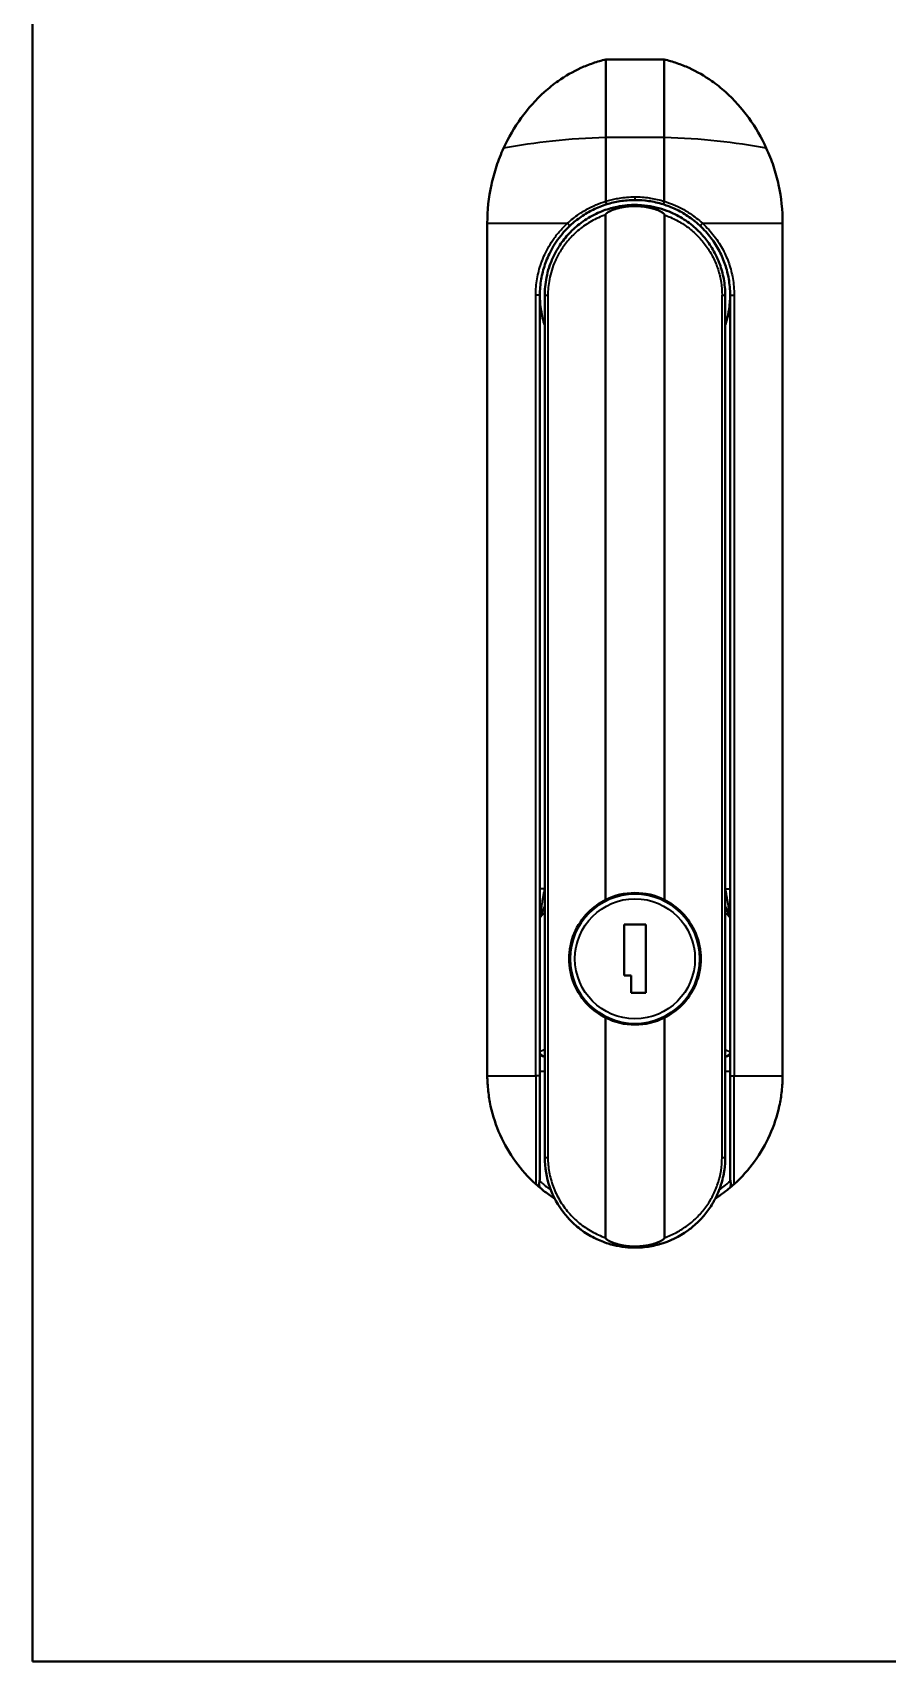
# Model space of a CAD drawing. Header units: millimetres. Extents: x 0 to 4205, y 0 to 2970.
# Drawn here: x 1697.2 to 1784.8, y 1009.8 to 1176.7 of the extents above; entities that cross this region are included whole.
import ezdxf

# ---------------------------------------------------------------- set-up
doc = ezdxf.new("R2010")
doc.units = ezdxf.units.MM
doc.header["$LTSCALE"] = 5
doc.layers.add('가시적인 것(ISO)', color=3, linetype='Continuous', lineweight=40)
doc.layers.add('가시적인 좁은 것(ISO)', color=3, linetype='Continuous', lineweight=35)

msp = doc.modelspace()

# ---------------------------------------------------------------- linework, layer by layer
at = {"layer": '가시적인 것(ISO)'}
for p, q in [((1697.2036, 1218.8175), (1697.2036, 1009.8175)), ((1761.9536, 1173.9685), (1755.9536, 1173.9685)), ((1755.9536, 1165.9861), (1755.9536, 1173.9685)), ((1761.9536, 1165.9861), (1761.9536, 1173.9685)), ((1755.9536, 1159.4374), (1755.9536, 1165.9861)), ((1761.9536, 1159.4374), (1761.9536, 1165.9861)), ((1743.8161, 1157.1822), (1743.8161, 1069.8283)), ((1755.9306, 1158.0504), (1755.9306, 1087.8527)), ((1761.9766, 1158.0503), (1761.9766, 1087.8527)), ((1774.0911, 1157.1822), (1774.0911, 1069.8283)), ((1749.2036, 1069.8206), (1749.2036, 1149.8175)), ((1749.7036, 1149.8175), (1749.7036, 1061.4675)), ((1768.2036, 1061.4672), (1768.2036, 1149.8176)), ((1768.7036, 1149.8175), (1768.7036, 1069.8219)), ((1757.8536, 1085.3175), (1757.8536, 1080.1175)), ((1760.0536, 1085.3175), (1757.8536, 1085.3175)), ((1760.0536, 1078.3175), (1760.0536, 1085.3175)), ((1757.8536, 1080.1175), (1758.5536, 1080.1175)), ((1758.5536, 1080.1175), (1758.5536, 1078.3175)), ((1758.5536, 1078.3175), (1760.0536, 1078.3175)), ((1755.9306, 1075.7822), (1755.9305, 1053.2346)), ((1761.9766, 1075.7822), (1761.9765, 1053.2347)), ((1749.2036, 1069.8206), (1749.2036, 1059.3096)), ((1768.7036, 1059.3096), (1768.7036, 1069.8219)), ((1697.2036, 1009.8175), (2007.2036, 1009.8175))]:
    msp.add_line(p, q, dxfattribs=at)
msp.add_circle((1758.9536, 1081.8175), 6.65, dxfattribs=at)
for centre, radius, start, end in [((1758.9536, 1081.8175), 6.75, 63.394167, 116.605833), ((1758.9536, 1082.0389), 10.5733, 151.026608, 156.674273), ((1758.9536, 1082.0389), 10.5733, 23.325727, 28.973392), ((1749.7036, 1086.0275), 0.5, 158.65078, 180), ((1768.2036, 1086.0275), 0.5, 0, 23.325727), ((1758.9536, 1081.8175), 6.75, 243.394167, 296.605833), ((1749.7036, 1072.2831), 0.5, 180, 270), ((1768.2036, 1072.2831), 0.5, 270, 0)]:
    msp.add_arc(centre, radius, start, end, dxfattribs=at)
for centre, major_axis, ratio, start_param, end_param in [((1748.8872, 1059.3437), (-0.0213, 0.6567), 0.48079044, 4.24002372, 4.64485713), ((1769.0194, 1059.3433), (0.0211, 0.656), 0.48032831, 1.63765053, 2.04293207)]:
    msp.add_ellipse(centre, major_axis=major_axis, ratio=ratio, start_param=start_param, end_param=end_param, dxfattribs=at)
for points, knots in [([(1745.4901, 1164.8824), (1745.9935, 1165.9668), (1746.5939, 1167.0064), (1747.9929, 1168.9473), (1748.7894, 1169.8453), (1750.1249, 1171.0433), (1750.5926, 1171.4171), (1751.815, 1172.2787), (1752.5937, 1172.7284), (1753.8195, 1173.2863), (1754.2362, 1173.4522), (1755.0853, 1173.7423), (1755.517, 1173.8665), (1755.9536, 1173.9685)], [-1.4373876, -1.4373876, -1.4373876, -1.4373876, -1.07799796, -1.07799796, -0.71829101, -0.71829101, -0.53864198, -0.53864198, -0.26919777, -0.26919777, -0.13451784, -0.13451784, -0.000001, -0.000001, -0.000001, -0.000001]), ([(1761.9536, 1173.9685), (1762.3903, 1173.8665), (1762.8219, 1173.7423), (1763.671, 1173.4522), (1764.0877, 1173.2863), (1765.3135, 1172.7285), (1766.0923, 1172.2787), (1767.3146, 1171.4171), (1767.7823, 1171.0433), (1769.1178, 1169.8453), (1769.9143, 1168.9473), (1771.3134, 1167.0064), (1771.9137, 1165.9668), (1772.4171, 1164.8824)], [-1.43451955, -1.43451955, -1.43451955, -1.43451955, -1.30026929, -1.30026929, -1.16585639, -1.16585639, -0.89694514, -0.89694514, -0.71765182, -0.71765182, -0.35866508, -0.35866508, -0.000001, -0.000001, -0.000001, -0.000001]), ([(1743.8161, 1157.1822), (1743.8161, 1158.505), (1743.9555, 1159.8295), (1744.3741, 1161.7706), (1744.5485, 1162.41), (1744.9672, 1163.6657), (1745.2114, 1164.2822), (1745.4901, 1164.8824)], [-0.794182825, -0.794182825, -0.794182825, -0.794182825, -0.397060479, -0.397060479, -0.1985164, -0.1985164, -0.000001, -0.000001, -0.000001, -0.000001]), ([(1772.4171, 1164.8824), (1772.6958, 1164.2822), (1772.9401, 1163.6657), (1773.3587, 1162.41), (1773.5331, 1161.7706), (1773.9517, 1159.8295), (1774.0911, 1158.505), (1774.0911, 1157.1822)], [-0.79365146, -0.79365146, -0.79365146, -0.79365146, -0.595268882, -0.595268882, -0.396857642, -0.396857642, -0.000001, -0.000001, -0.000001, -0.000001]), ([(1752.3194, 1156.9623), (1752.6733, 1157.291), (1753.0519, 1157.5929), (1753.4434, 1157.8611), (1753.8349, 1158.1293), (1754.2384, 1158.3651), (1754.6729, 1158.5775), (1755.1073, 1158.7898), (1755.5735, 1158.977), (1756.0607, 1159.1284)], [0.000000002, 0.000000002, 0.000000002, 0.000000002, 0.333333333, 0.333333333, 0.333333333, 0.666666667, 0.666666667, 0.666666667, 1, 1, 1, 1]), ([(1755.9537, 1159.4374), (1755.9702, 1159.3868), (1755.9875, 1159.3303), (1756.0027, 1159.2831), (1756.018, 1159.2359), (1756.0314, 1159.197), (1756.0415, 1159.1697), (1756.0516, 1159.1425), (1756.0582, 1159.1276), (1756.0607, 1159.1284)], [0, 0, 0, 0, 0.333333333, 0.333333333, 0.333333333, 0.666666667, 0.666666667, 0.666666667, 0.999999999, 0.999999999, 0.999999999, 0.999999999]), ([(1759.9231, 1159.0165), (1759.8974, 1159.0192), (1759.8717, 1159.0218), (1759.8459, 1159.0243), (1759.2891, 1159.0783), (1758.7263, 1159.0817), (1758.1668, 1159.0339), (1757.8143, 1159.0038), (1757.4631, 1158.9535), (1757.1152, 1158.8829)], [0.4186191542, 0.4186191542, 0.4186191542, 0.4186191542, 0.4210526316, 0.4210526316, 0.4210526316, 0.4736842105, 0.4736842105, 0.4736842105, 0.5068461747, 0.5068461747, 0.5068461747, 0.5068461747]), ([(1758.9548, 1159.5675), (1759.4094, 1159.5674), (1759.8815, 1159.5355), (1760.3657, 1159.4647), (1760.8498, 1159.3938), (1761.3461, 1159.2839), (1761.8465, 1159.1284)], [0.000000008, 0.000000008, 0.000000008, 0.000000008, 0.5, 0.5, 0.5, 1, 1, 1, 1]), ([(1761.8465, 1159.1284), (1761.8489, 1159.1276), (1761.8554, 1159.1426), (1761.8655, 1159.1698), (1761.8757, 1159.1971), (1761.8892, 1159.236), (1761.9045, 1159.2831), (1761.9198, 1159.3303), (1761.9371, 1159.3868), (1761.9536, 1159.4374)], [0, 0, 0, 0, 0.33333333, 0.33333333, 0.33333333, 0.66666667, 0.66666667, 0.66666667, 1, 1, 1, 1]), ([(1761.8465, 1159.1284), (1762.2671, 1158.9977), (1762.6928, 1158.834), (1763.1137, 1158.6354), (1763.5347, 1158.4368), (1763.9512, 1158.2041), (1764.3658, 1157.9274), (1764.7805, 1157.6507), (1765.1926, 1157.3293), (1765.5879, 1156.9623)], [0, 0, 0, 0, 0.333333333, 0.333333333, 0.333333333, 0.666666667, 0.666666667, 0.666666667, 0.999999984, 0.999999984, 0.999999984, 0.999999984]), ([(1765.9964, 1155.8142), (1765.9233, 1155.9001), (1765.8487, 1155.9846), (1765.7726, 1156.0676), (1765.3822, 1156.4935), (1764.9545, 1156.8798), (1764.4987, 1157.2212), (1764.0429, 1157.5626), (1763.559, 1157.8591), (1763.0553, 1158.1083), (1762.7865, 1158.2413), (1762.5122, 1158.3608), (1762.2331, 1158.4666)], [0.20027112, 0.20027112, 0.20027112, 0.20027112, 0.210526316, 0.210526316, 0.210526316, 0.263157895, 0.263157895, 0.263157895, 0.315789474, 0.315789474, 0.315789474, 0.343868541, 0.343868541, 0.343868541, 0.343868541]), ([(1749.2036, 1149.8175), (1749.2036, 1150.0958), (1749.2156, 1150.3715), (1749.2386, 1150.6426), (1749.2616, 1150.9137), (1749.2956, 1151.1803), (1749.3403, 1151.4443), (1749.385, 1151.7083), (1749.4406, 1151.9697), (1749.5044, 1152.2206), (1749.5682, 1152.4714), (1749.6397, 1152.7119), (1749.7216, 1152.953), (1749.8034, 1153.1941), (1749.8958, 1153.4358), (1750.0044, 1153.6871), (1750.1131, 1153.9384), (1750.2384, 1154.1992), (1750.383, 1154.4659), (1750.5277, 1154.7326), (1750.6917, 1155.0054), (1750.8788, 1155.2819), (1751.066, 1155.5585), (1751.2762, 1155.8388), (1751.5149, 1156.1205), (1751.7537, 1156.4023), (1752.0209, 1156.6852), (1752.3194, 1156.9623)], [0, 0, 0, 0, 0.11111111, 0.11111111, 0.11111111, 0.22222222, 0.22222222, 0.22222222, 0.33333333, 0.33333333, 0.33333333, 0.44444444, 0.44444444, 0.44444444, 0.55555556, 0.55555556, 0.55555556, 0.66666667, 0.66666667, 0.66666667, 0.77777778, 0.77777778, 0.77777778, 0.88888889, 0.88888889, 0.88888889, 1, 1, 1, 1]), ([(1753.4342, 1157.2403), (1752.9832, 1156.9049), (1752.5688, 1156.5314), (1752.2063, 1156.1448), (1751.8395, 1155.7538), (1751.5251, 1155.35), (1751.2591, 1154.9514), (1751.0127, 1154.5821), (1750.8075, 1154.2175), (1750.6346, 1153.8618)], [0.632184069, 0.632184069, 0.632184069, 0.632184069, 0.684210526, 0.684210526, 0.684210526, 0.736842105, 0.736842105, 0.736842105, 0.785600935, 0.785600935, 0.785600935, 0.785600935]), ([(1765.5879, 1156.9623), (1766.0258, 1156.5557), (1766.4103, 1156.1239), (1766.7449, 1155.679), (1767.0796, 1155.2341), (1767.3645, 1154.776), (1767.6028, 1154.318), (1767.841, 1153.8601), (1768.0339, 1153.4028), (1768.192, 1152.9344), (1768.35, 1152.466), (1768.4737, 1151.9867), (1768.5627, 1151.4691), (1768.6517, 1150.9515), (1768.7036, 1150.3951), (1768.7036, 1149.8175)], [0, 0, 0, 0, 0.2, 0.2, 0.2, 0.4, 0.4, 0.4, 0.6, 0.6, 0.6, 0.8, 0.8, 0.8, 1, 1, 1, 1]), ([(1767.6394, 1152.9985), (1767.6235, 1153.0421), (1767.6072, 1153.0856), (1767.5905, 1153.1289), (1767.3849, 1153.6653), (1767.1267, 1154.1879), (1766.8212, 1154.6819), (1766.8176, 1154.6879), (1766.8139, 1154.6938), (1766.8102, 1154.6998)], [0.1010049834, 0.1010049834, 0.1010049834, 0.1010049834, 0.1052631579, 0.1052631579, 0.1052631579, 0.1578947368, 0.1578947368, 0.1578947368, 0.1585288644, 0.1585288644, 0.1585288644, 0.1585288644]), ([(1750.3861, 1153.3047), (1750.2976, 1153.0872), (1750.2204, 1152.8738), (1750.1529, 1152.6652), (1750.0371, 1152.3075), (1749.9498, 1151.9638), (1749.8839, 1151.6347)], [0.8114150302, 0.8114150302, 0.8114150302, 0.8114150302, 0.8421052632, 0.8421052632, 0.8421052632, 0.8947233693, 0.8947233693, 0.8947233693, 0.8947233693]), ([(1749.2036, 1149.8175), (1749.2036, 1149.329), (1749.2426, 1148.7944), (1749.4135, 1147.7351), (1749.5453, 1147.2104), (1749.7036, 1146.7353)], [0, 0, 0, 0, 0.150259873, 0.150259873, 0.300519745, 0.300519745, 0.300519745, 0.300519745]), ([(1768.2036, 1146.7353), (1768.3619, 1147.2104), (1768.4937, 1147.7351), (1768.6646, 1148.7944), (1768.7036, 1149.329), (1768.7036, 1149.8175)], [0.591638864, 0.591638864, 0.591638864, 0.591638864, 0.741898736, 0.741898736, 0.892158609, 0.892158609, 0.892158609, 0.892158609]), ([(1755.9306, 1075.7822), (1755.2701, 1076.1131), (1754.6719, 1076.5533), (1753.5836, 1077.6416), (1753.0648, 1078.3978), (1752.3747, 1080.0596), (1752.2036, 1080.9654), (1752.2036, 1081.8175), (1752.2036, 1082.6695), (1752.3747, 1083.5754), (1753.0648, 1085.2371), (1753.5836, 1085.9934), (1754.6719, 1087.0817), (1755.2701, 1087.5218), (1755.9306, 1087.8527)], [-0.72151837, -0.72151837, -0.72151837, -0.72151837, -0.5112141, -0.5112141, -0.25560705, -0.25560705, 0, 0, 0, 0.25560705, 0.25560705, 0.5112141, 0.5112141, 0.72151837, 0.72151837, 0.72151837, 0.72151837]), ([(1761.9766, 1087.8527), (1762.6371, 1087.5218), (1763.2353, 1087.0817), (1764.3237, 1085.9934), (1764.8424, 1085.2371), (1765.5325, 1083.5754), (1765.7036, 1082.6695), (1765.7036, 1080.9654), (1765.5325, 1080.0596), (1764.8424, 1078.3978), (1764.3237, 1077.6416), (1763.2353, 1076.5533), (1762.6371, 1076.1131), (1761.9766, 1075.7822)], [1.32315626, 1.32315626, 1.32315626, 1.32315626, 1.53346053, 1.53346053, 1.78906758, 1.78906758, 2.04467463, 2.04467463, 2.30028168, 2.30028168, 2.55588873, 2.55588873, 2.766193, 2.766193, 2.766193, 2.766193]), ([(1748.782, 1058.7379), (1748.0093, 1059.4383), (1747.3107, 1060.217), (1746.0851, 1061.9058), (1745.5614, 1062.8111), (1744.7088, 1064.7153), (1744.3824, 1065.7084), (1744.0501, 1067.2362), (1743.9657, 1067.7508), (1743.8507, 1068.7866), (1743.8199, 1069.3074), (1743.8161, 1069.8283)], [-1.25220925, -1.25220925, -1.25220925, -1.25220925, -0.93896824, -0.93896824, -0.62576145, -0.62576145, -0.3126285, -0.3126285, -0.1562493, -0.1562493, -0.000001, -0.000001, -0.000001, -0.000001]), ([(1774.0911, 1069.8283), (1774.0873, 1069.3073), (1774.0566, 1068.7864), (1773.9414, 1067.7504), (1773.857, 1067.2357), (1773.5246, 1065.7076), (1773.1981, 1064.7143), (1772.3453, 1062.8102), (1771.8217, 1061.9051), (1770.5962, 1060.2167), (1769.8978, 1059.4382), (1769.1252, 1058.7379)], [-1.25078986, -1.25078986, -1.25078986, -1.25078986, -1.09468686, -1.09468686, -0.93845387, -0.93845387, -0.62561404, -0.62561404, -0.31282474, -0.31282474, -0.00000088, -0.00000088, -0.00000088, -0.00000088]), ([(1751.6902, 1055.7398), (1751.0634, 1056.5347), (1750.5603, 1057.448), (1749.8832, 1059.3822), (1749.7037, 1060.4323), (1749.7036, 1061.4675)], [0, 0, 0, 0, 0.307930439, 0.307930439, 0.618472801, 0.618472801, 0.618472801, 0.618472801]), ([(1768.0499, 1059.7882), (1768.0502, 1059.7897), (1768.0504, 1059.7912), (1768.0507, 1059.7927), (1768.0751, 1059.925), (1768.0966, 1060.0579), (1768.1152, 1060.1914), (1768.1739, 1060.613), (1768.2035, 1061.0399), (1768.2036, 1061.4672)], [0.9410152222, 0.9410152222, 0.9410152222, 0.9410152222, 0.9411764706, 0.9411764706, 0.9411764706, 0.9553207522, 0.9553207522, 0.9553207522, 1, 1, 1, 1]), ([(1749.2026, 1058.3706), (1749.199, 1058.3736), (1749.1865, 1058.3841), (1749.1549, 1058.4108), (1749.1424, 1058.4214), (1749.1072, 1058.4514), (1749.0823, 1058.4728), (1749.0144, 1058.5314), (1748.9675, 1058.5723), (1748.871, 1058.6577), (1748.8245, 1058.6994), (1748.782, 1058.7379)], [-0.0707812005, -0.0707812005, -0.0707812005, -0.0707812005, -0.0554619635, -0.0554619635, -0.0476429769, -0.0476429769, -0.0354768856, -0.0354768856, -0.0172173939, -0.0172173939, -0.0000010422, -0.0000010422, -0.0000010422, -0.0000010422]), ([(1749.2026, 1058.3706), (1749.2007, 1058.3721), (1749.1966, 1058.3785), (1749.1862, 1058.3983), (1749.1796, 1058.4127), (1749.1593, 1058.4644), (1749.1441, 1058.5133), (1749.1243, 1058.628), (1749.1173, 1058.709), (1749.1406, 1058.8945), (1749.1611, 1058.9741), (1749.178, 1059.054)], [0.000001, 0.000001, 0.000001, 0.000001, 0.0081161226, 0.0081161226, 0.0172801377, 0.0172801377, 0.0368124179, 0.0368124179, 0.0561770731, 0.0561770731, 0.0720283438, 0.0720283438, 0.0720283438, 0.0720283438]), ([(1749.2026, 1058.3706), (1749.5426, 1058.0845), (1750.0437, 1057.6992), (1750.5675, 1057.3464), (1750.7246, 1057.2448)], [0, 0, 0, 0, 0.176054506, 0.250168, 0.250168, 0.250168, 0.250168]), ([(1766.8161, 1056.5947), (1766.83, 1056.6171), (1766.8438, 1056.6396), (1766.8575, 1056.6621), (1766.9197, 1056.7645), (1766.9799, 1056.868), (1767.0379, 1056.9723), (1767.2553, 1057.3632), (1767.4427, 1057.767), (1767.5998, 1058.1803), (1767.613, 1058.2149), (1767.6259, 1058.2496), (1767.6387, 1058.2843)], [0.8208071741, 0.8208071741, 0.8208071741, 0.8208071741, 0.8235294118, 0.8235294118, 0.8235294118, 0.8359271989, 0.8359271989, 0.8359271989, 0.8823529412, 0.8823529412, 0.8823529412, 0.8862409018, 0.8862409018, 0.8862409018, 0.8862409018]), ([(1767.1839, 1057.2456), (1767.3387, 1057.3458), (1767.4917, 1057.4488), (1767.6428, 1057.5546), (1767.8979, 1057.7333), (1768.1475, 1057.9198), (1768.3911, 1058.1138), (1768.4967, 1058.198), (1768.6013, 1058.2836), (1768.7046, 1058.3706)], [0.750032047, 0.750032047, 0.750032047, 0.750032047, 0.823088642, 0.823088642, 0.823088642, 0.946474871, 0.946474871, 0.946474871, 1, 1, 1, 1]), ([(1768.7292, 1059.054), (1768.7461, 1058.9742), (1768.7666, 1058.8946), (1768.7899, 1058.7092), (1768.7829, 1058.6282), (1768.7632, 1058.5134), (1768.7479, 1058.4645), (1768.7276, 1058.4128), (1768.721, 1058.3983), (1768.7106, 1058.3785), (1768.7065, 1058.3722), (1768.7047, 1058.3706)], [0.000001, 0.000001, 0.000001, 0.000001, 0.024489744, 0.024489744, 0.054427799, 0.054427799, 0.084635184, 0.084635184, 0.09880659, 0.09880659, 0.111353737, 0.111353737, 0.111353737, 0.111353737]), ([(1768.7047, 1058.3706), (1768.7082, 1058.3736), (1768.7208, 1058.3841), (1768.7523, 1058.4108), (1768.7648, 1058.4214), (1768.8, 1058.4514), (1768.8249, 1058.4728), (1768.8929, 1058.5314), (1768.9397, 1058.5723), (1769.0362, 1058.6577), (1769.0827, 1058.6994), (1769.1252, 1058.7379)], [0.0000018341, 0.0000018341, 0.0000018341, 0.0000018341, 0.015415401, 0.015415401, 0.0232826604, 0.0232826604, 0.0355238411, 0.0355238411, 0.0538959094, 0.0538959094, 0.0712183108, 0.0712183108, 0.0712183108, 0.0712183108]), ([(1751.6903, 1055.7399), (1751.8202, 1055.5751), (1751.9554, 1055.4151), (1752.0955, 1055.2603), (1752.1185, 1055.2349), (1752.1416, 1055.2097), (1752.1648, 1055.1846), (1752.5276, 1054.7926), (1752.9218, 1054.4347), (1753.3418, 1054.1142), (1753.3755, 1054.0885), (1753.4093, 1054.0631), (1753.4433, 1054.0379), (1753.8605, 1053.7285), (1754.3022, 1053.4552), (1754.7651, 1053.2201), (1754.8103, 1053.1971), (1754.8557, 1053.1746), (1754.9013, 1053.1523), (1755.323, 1052.9468), (1755.7616, 1052.7729), (1756.2117, 1052.6332)], [0.213703646, 0.213703646, 0.213703646, 0.213703646, 0.235294118, 0.235294118, 0.235294118, 0.238831697, 0.238831697, 0.238831697, 0.294117647, 0.294117647, 0.294117647, 0.298547694, 0.298547694, 0.298547694, 0.352941176, 0.352941176, 0.352941176, 0.358250276, 0.358250276, 0.358250276, 0.407358339, 0.407358339, 0.407358339, 0.407358339]), ([(1764.3756, 1053.9732), (1764.432, 1054.014), (1764.488, 1054.0555), (1764.5435, 1054.0975), (1764.6278, 1054.1615), (1764.711, 1054.2269), (1764.793, 1054.2936), (1765.1657, 1054.597), (1765.5131, 1054.9282), (1765.8308, 1055.2815), (1765.893, 1055.3507), (1765.9541, 1055.4207), (1766.0141, 1055.4915)], [0.6989085306, 0.6989085306, 0.6989085306, 0.6989085306, 0.7058823529, 0.7058823529, 0.7058823529, 0.7164877504, 0.7164877504, 0.7164877504, 0.7647058824, 0.7647058824, 0.7647058824, 0.774148097, 0.774148097, 0.774148097, 0.774148097]), ([(1758.5256, 1052.2274), (1758.9176, 1052.2092), (1759.312, 1052.216), (1759.706, 1052.2481), (1759.7834, 1052.2544), (1759.8608, 1052.2617), (1759.9381, 1052.27), (1760.4319, 1052.3229), (1760.9242, 1052.4159), (1761.4086, 1052.5492), (1761.4295, 1052.555), (1761.4505, 1052.5608), (1761.4714, 1052.5667)], [0.488862795, 0.488862795, 0.488862795, 0.488862795, 0.529411765, 0.529411765, 0.529411765, 0.537376172, 0.537376172, 0.537376172, 0.588235294, 0.588235294, 0.588235294, 0.590436205, 0.590436205, 0.590436205, 0.590436205])]:
    msp.add_open_spline(points, degree=3, knots=knots, dxfattribs=at)
for points in [[(1756.4854, 1158.7321), (1755.9665, 1158.5884), (1755.4581, 1158.3989), (1754.9671, 1158.1643)], [(1761.9766, 1158.0503), (1761.9766, 1158.0664), (1761.9659, 1158.0968), (1761.9362, 1158.139), (1761.9001, 1158.1773), (1761.858, 1158.2146), (1761.8103, 1158.2516), (1761.7566, 1158.2891), (1761.6963, 1158.3273), (1761.6291, 1158.3665), (1761.5549, 1158.4065), (1761.4743, 1158.4467), (1761.3876, 1158.4869), (1761.2926, 1158.5279), (1761.1898, 1158.5689), (1761.0789, 1158.61), (1760.9596, 1158.6506), (1760.832, 1158.6905), (1760.6959, 1158.7292), (1760.5512, 1158.7665), (1760.3978, 1158.8018), (1760.2357, 1158.8346), (1760.0651, 1158.8645), (1759.8861, 1158.8909), (1759.6988, 1158.9134), (1759.5028, 1158.9314), (1759.3, 1158.9442), (1759.0923, 1158.9513), (1758.8813, 1158.9523), (1758.669, 1158.947), (1758.4573, 1158.9354), (1758.2478, 1158.9176), (1758.0425, 1158.8939), (1757.8432, 1158.8648), (1757.6515, 1158.8309), (1757.4691, 1158.793), (1757.2976, 1158.7521), (1757.1386, 1158.7092), (1756.9928, 1158.6653), (1756.8593, 1158.621), (1756.7375, 1158.5768), (1756.6268, 1158.533), (1756.5264, 1158.49), (1756.4358, 1158.4482), (1756.3527, 1158.4067), (1756.277, 1158.3658), (1756.2091, 1158.3261), (1756.1487, 1158.2877), (1756.0954, 1158.2503), (1756.0482, 1158.2136), (1756.0067, 1158.1767), (1755.9711, 1158.1389), (1755.9417, 1158.0969), (1755.9306, 1158.0663), (1755.9306, 1158.0504)], [(1756.0607, 1159.1284), (1756.4798, 1159.2586), (1757.3845, 1159.4778), (1758.4142, 1159.5675), (1758.9548, 1159.5675)], [(1756.4854, 1158.7321), (1756.6933, 1158.7896), (1756.9035, 1158.84), (1757.1152, 1158.8829)], [(1759.9231, 1159.0165), (1760.712, 1158.9334), (1761.4954, 1158.7463), (1762.233, 1158.4666)], [(1753.4342, 1157.2403), (1753.912, 1157.5956), (1754.4274, 1157.9066), (1754.9671, 1158.1643)], [(1765.9965, 1155.8142), (1766.2944, 1155.4643), (1766.5671, 1155.091), (1766.8102, 1154.6998)], [(1750.3861, 1153.3046), (1750.4629, 1153.4932), (1750.5458, 1153.6791), (1750.6346, 1153.8618)], [(1767.6394, 1152.9985), (1767.8191, 1152.508), (1767.9579, 1151.999), (1768.0524, 1151.483)], [(1749.7444, 1150.6852), (1749.716, 1150.3833), (1749.7036, 1150.093), (1749.7036, 1149.8175)], [(1749.7444, 1150.6852), (1749.7744, 1151.0039), (1749.8211, 1151.3214), (1749.8839, 1151.6347)], [(1768.2036, 1149.8176), (1768.2036, 1150.3712), (1768.1537, 1150.9295), (1768.0524, 1151.483)], [(1749.2445, 1086.2255), (1749.2422, 1086.2202), (1749.24, 1086.2149), (1749.2379, 1086.2096)], [(1749.2445, 1086.2255), (1749.2445, 1086.2255), (1749.2445, 1086.2255), (1749.2445, 1086.2255)], [(1768.0499, 1059.7882), (1767.9553, 1059.2761), (1767.8171, 1058.7711), (1767.6387, 1058.2843)], [(1751.3741, 1056.8472), (1751.3742, 1056.8472), (1751.3743, 1056.8472), (1751.3743, 1056.8471)], [(1766.8161, 1056.5947), (1766.5763, 1056.2078), (1766.3075, 1055.8382), (1766.0141, 1055.4915)], [(1766.5286, 1056.8446), (1766.5286, 1056.8446), (1766.5286, 1056.8446), (1766.5286, 1056.8447)], [(1761.9765, 1053.2347), (1761.9765, 1053.2185), (1761.9658, 1053.1881), (1761.9366, 1053.1464), (1761.9011, 1053.1087), (1761.8596, 1053.0717), (1761.8119, 1053.0345), (1761.7576, 1052.9965), (1761.6957, 1052.9572), (1761.6259, 1052.9165), (1761.5488, 1052.8752), (1761.4635, 1052.8329), (1761.3689, 1052.7896), (1761.2654, 1052.7458), (1761.1533, 1052.7021), (1761.0332, 1052.659), (1760.9055, 1052.617), (1760.7705, 1052.5765), (1760.6288, 1052.538), (1760.4809, 1052.5018), (1760.3273, 1052.4684), (1760.1686, 1052.4381), (1760.0054, 1052.4112), (1759.8383, 1052.3879), (1759.6681, 1052.3685), (1759.4953, 1052.3532), (1759.3209, 1052.3421), (1759.1454, 1052.3352), (1758.9699, 1052.3327), (1758.7943, 1052.3344), (1758.6183, 1052.3405), (1758.4429, 1052.3509), (1758.2688, 1052.3655), (1758.097, 1052.3844), (1757.928, 1052.4072), (1757.7627, 1052.4339), (1757.6018, 1052.464), (1757.4458, 1052.4974), (1757.2955, 1052.5336), (1757.1515, 1052.5723), (1757.0142, 1052.613), (1756.8842, 1052.6554), (1756.762, 1052.699), (1756.6481, 1052.7432), (1756.5429, 1052.7875), (1756.4468, 1052.8314), (1756.3604, 1052.8742), (1756.2825, 1052.9159), (1756.2121, 1052.9569), (1756.1499, 1052.9964), (1756.0953, 1053.0346), (1756.0476, 1053.0717), (1756.0061, 1053.1088), (1755.9706, 1053.1465), (1755.9416, 1053.1883), (1755.9305, 1053.2188), (1755.9305, 1053.2346)], [(1764.3756, 1053.9732), (1763.508, 1053.3455), (1762.5112, 1052.8608), (1761.4714, 1052.5667)], [(1758.5256, 1052.2274), (1757.7422, 1052.2636), (1756.9574, 1052.4017), (1756.2117, 1052.6332)]]:
    msp.add_open_spline(points, degree=3, dxfattribs=at)
at = {"layer": '가시적인 좁은 것(ISO)'}
for p, q in [((1761.9536, 1165.9861), (1755.9536, 1165.9861)), ((1743.8161, 1157.1822), (1752.0325, 1157.1822)), ((1765.8748, 1157.1822), (1774.0911, 1157.1822)), ((1748.782, 1069.8206), (1748.782, 1149.8175)), ((1749.2036, 1149.8175), (1748.782, 1149.8175)), ((1749.7036, 1149.8175), (1750.0284, 1149.8175)), ((1750.0284, 1149.8175), (1750.0284, 1061.4675)), ((1767.8788, 1061.4679), (1767.8804, 1149.8172)), ((1768.7036, 1149.8175), (1769.1252, 1149.8175)), ((1769.1252, 1149.8175), (1769.1252, 1069.8206)), ((1749.7036, 1088.9944), (1749.2036, 1088.9944)), ((1768.2036, 1088.9944), (1768.7036, 1088.9944)), ((1748.782, 1069.8206), (1748.782, 1058.7379)), ((1749.2036, 1069.8206), (1748.782, 1069.8206)), ((1769.1252, 1058.7379), (1769.1252, 1069.8206)), ((1749.7036, 1061.4675), (1750.0284, 1061.4675))]:
    msp.add_line(p, q, dxfattribs=at)
msp.add_circle((1758.9536, 1081.8175), 6.15, dxfattribs=at)
for centre, start, end in [((1749.7036, 1072.2831), 255.522488, 270), ((1768.2036, 1072.2831), 270, 284.477512)]:
    msp.add_arc(centre, 2, start, end, dxfattribs=at)
for centre, major_axis, ratio, start_param, end_param in [((1758.9536, 1158.6318), (-25.09, 0), 0.29523422, 4.83224529, 5.2788024), ((1758.9536, 1158.6318), (-25.09, 0), 0.29523422, 4.14597556, 4.59253267), ((1758.9548, 1159.8675), (0, -0.3), 0.00001122, 4.62129791, 6.28318515), ((1752.1152, 1157.1822), (0.2041, -0.2198), 0.20580467, 4.52356865, 6.28318531), ((1765.792, 1157.1822), (-0.2041, -0.2198), 0.20580467, 0, 1.75961662), ((1750.2037, 1072.7831), (1.0001, 0.5), 0.00001, 2.09443984, 3.1415542), ((1767.7036, 1072.7831), (1, -0.5), 0.00001, 5.23545472, 6.28229055), ((1758.9536, 1069.8907), (-25.09, -0.005), 0.00297093, 0.92312773, 1.15337229), ((1769.0036, 1069.8219), (-0.3, 0), 0.00509327, 6.28318334, 8.27140391), ((1758.9536, 1069.8907), (-25.09, 0.005), 0.00297093, 1.98822037, 2.21846494)]:
    msp.add_ellipse(centre, major_axis=major_axis, ratio=ratio, start_param=start_param, end_param=end_param, dxfattribs=at)
for points, knots in [([(1752.0325, 1157.1822), (1752.4053, 1157.5276), (1752.8006, 1157.8408), (1753.2098, 1158.1211), (1753.2782, 1158.1679), (1753.347, 1158.2138), (1753.4162, 1158.2588), (1753.7613, 1158.4831), (1754.1179, 1158.6855), (1754.4969, 1158.8682), (1754.6466, 1158.9404), (1754.7998, 1159.0096), (1754.9564, 1159.0756), (1755.2754, 1159.21), (1755.6083, 1159.331), (1755.9537, 1159.4374)], [0.000000002, 0.000000002, 0.000000002, 0.000000002, 0.333333333, 0.333333333, 0.333333333, 0.389038849, 0.389038849, 0.389038849, 0.666666667, 0.666666667, 0.666666667, 0.776400558, 0.776400558, 0.776400558, 0.999996954, 0.999996954, 0.999996954, 0.999996954]), ([(1755.9537, 1159.4374), (1756.3071, 1159.5491), (1756.6791, 1159.6424), (1757.0723, 1159.7163), (1757.1659, 1159.7339), (1757.2607, 1159.7504), (1757.3568, 1159.7658), (1757.8564, 1159.8455), (1758.3896, 1159.8948), (1758.9548, 1159.8948)], [0, 0, 0, 0, 0.40386338, 0.40386338, 0.40386338, 0.5, 0.5, 0.5, 1, 1, 1, 1]), ([(1758.9548, 1159.8948), (1759.4305, 1159.8947), (1759.9178, 1159.8595), (1760.418, 1159.7864), (1760.4591, 1159.7804), (1760.5004, 1159.7741), (1760.5416, 1159.7676), (1761.0026, 1159.6947), (1761.4744, 1159.5888), (1761.9536, 1159.4374)], [0.000000008, 0.000000008, 0.000000008, 0.000000008, 0.5, 0.5, 0.5, 0.541100474, 0.541100474, 0.541100474, 0.999998195, 0.999998195, 0.999998195, 0.999998195]), ([(1761.9536, 1159.4374), (1762.2355, 1159.3506), (1762.5172, 1159.252), (1762.7979, 1159.1392), (1762.9602, 1159.074), (1763.1222, 1159.004), (1763.2836, 1158.9288), (1763.6433, 1158.7613), (1764.0002, 1158.5678), (1764.3552, 1158.3451), (1764.4349, 1158.2952), (1764.5145, 1158.2437), (1764.594, 1158.1908), (1765.0276, 1157.9019), (1765.4584, 1157.568), (1765.8748, 1157.1822)], [0, 0, 0, 0, 0.211194987, 0.211194987, 0.211194987, 0.333333333, 0.333333333, 0.333333333, 0.605566963, 0.605566963, 0.605566963, 0.666666667, 0.666666667, 0.666666667, 0.999999987, 0.999999987, 0.999999987, 0.999999987]), ([(1748.782, 1149.8175), (1748.782, 1150.105), (1748.7945, 1150.3887), (1748.8185, 1150.668), (1748.8424, 1150.9473), (1748.8778, 1151.2222), (1748.9246, 1151.4943), (1748.9713, 1151.7665), (1749.0294, 1152.0359), (1749.0958, 1152.2945), (1749.1622, 1152.5531), (1749.2369, 1152.801), (1749.3223, 1153.0495), (1749.4078, 1153.298), (1749.504, 1153.5472), (1749.6174, 1153.8062), (1749.7309, 1154.0652), (1749.8616, 1154.334), (1750.0124, 1154.6089), (1750.1633, 1154.8839), (1750.3343, 1155.1649), (1750.5296, 1155.4501), (1750.7249, 1155.7352), (1750.9445, 1156.0244), (1751.1933, 1156.3145), (1751.4421, 1156.6046), (1751.7202, 1156.8957), (1752.0325, 1157.1822)], [0, 0, 0, 0, 0.11111111, 0.11111111, 0.11111111, 0.22222222, 0.22222222, 0.22222222, 0.33333333, 0.33333333, 0.33333333, 0.44444444, 0.44444444, 0.44444444, 0.55555556, 0.55555556, 0.55555556, 0.66666667, 0.66666667, 0.66666667, 0.77777778, 0.77777778, 0.77777778, 0.88888889, 0.88888889, 0.88888889, 1, 1, 1, 1]), ([(1755.9306, 1158.0504), (1755.431, 1157.8741), (1754.9579, 1157.6591), (1754.5037, 1157.4023), (1754.0495, 1157.1456), (1753.6143, 1156.847), (1753.2188, 1156.5221), (1752.8232, 1156.1972), (1752.4671, 1155.8459), (1752.1567, 1155.4884), (1751.8462, 1155.1309), (1751.5813, 1154.7672), (1751.3565, 1154.4098), (1751.1316, 1154.0524), (1750.9468, 1153.7014), (1750.7927, 1153.3603), (1750.6387, 1153.0191), (1750.5155, 1152.6879), (1750.4163, 1152.3689), (1750.3171, 1152.0499), (1750.2419, 1151.7431), (1750.1849, 1151.4486), (1750.1279, 1151.1542), (1750.0891, 1150.8722), (1750.0642, 1150.6005), (1750.0394, 1150.3289), (1750.0284, 1150.0677), (1750.0284, 1149.8175)], [0, 0, 0, 0, 0.11111111, 0.11111111, 0.11111111, 0.22222222, 0.22222222, 0.22222222, 0.33333333, 0.33333333, 0.33333333, 0.44444444, 0.44444444, 0.44444444, 0.55555556, 0.55555556, 0.55555556, 0.66666667, 0.66666667, 0.66666667, 0.77777778, 0.77777778, 0.77777778, 0.88888889, 0.88888889, 0.88888889, 1, 1, 1, 1]), ([(1761.9766, 1158.0503), (1762.4072, 1157.8942), (1762.8228, 1157.7142), (1763.2227, 1157.5016), (1763.6226, 1157.289), (1764.0069, 1157.0439), (1764.3697, 1156.7722), (1764.7326, 1156.5005), (1765.074, 1156.2021), (1765.3897, 1155.8796), (1765.7055, 1155.557), (1765.9956, 1155.2102), (1766.257, 1154.8439), (1766.5183, 1154.4776), (1766.7509, 1154.0918), (1766.9531, 1153.6915), (1767.1554, 1153.2913), (1767.3273, 1152.8765), (1767.4651, 1152.4507), (1767.6029, 1152.0248), (1767.7065, 1151.5879), (1767.775, 1151.1481), (1767.8434, 1150.7083), (1767.8766, 1150.2656), (1767.8804, 1149.8172)], [0, 0, 0, 0, 0.125, 0.125, 0.125, 0.25, 0.25, 0.25, 0.375, 0.375, 0.375, 0.5, 0.5, 0.5, 0.625, 0.625, 0.625, 0.75, 0.75, 0.75, 0.875, 0.875, 0.875, 1, 1, 1, 1]), ([(1765.8748, 1157.1822), (1766.335, 1156.7599), (1766.7337, 1156.3172), (1767.0819, 1155.8594), (1767.4301, 1155.4015), (1767.7277, 1154.9285), (1767.9768, 1154.4565), (1768.2258, 1153.9844), (1768.4264, 1153.5133), (1768.5915, 1153.0303), (1768.7565, 1152.5474), (1768.8861, 1152.0525), (1768.9782, 1151.5199), (1769.0704, 1150.9874), (1769.1252, 1150.4171), (1769.1252, 1149.8175)], [0, 0, 0, 0, 0.2, 0.2, 0.2, 0.4, 0.4, 0.4, 0.6, 0.6, 0.6, 0.8, 0.8, 0.8, 1, 1, 1, 1]), ([(1767.8804, 1149.8172), (1767.9434, 1149.8173), (1768.0003, 1149.8173), (1768.0487, 1149.8174), (1768.0971, 1149.8174), (1768.1366, 1149.8175), (1768.1632, 1149.8175), (1768.1897, 1149.8176), (1768.2036, 1149.8175), (1768.2036, 1149.8176)], [0.000000025, 0.000000025, 0.000000025, 0.000000025, 0.333333333, 0.333333333, 0.333333333, 0.666666667, 0.666666667, 0.666666667, 1, 1, 1, 1]), ([(1749.2445, 1086.2255), (1749.2445, 1086.2255), (1749.2459, 1086.236), (1749.2491, 1086.2579), (1749.2522, 1086.2798), (1749.257, 1086.3133), (1749.263, 1086.3555), (1749.269, 1086.3977), (1749.2764, 1086.4486), (1749.2849, 1086.5062), (1749.2934, 1086.5638), (1749.303, 1086.6281), (1749.3135, 1086.6979), (1749.3241, 1086.7676), (1749.3357, 1086.8429), (1749.3482, 1086.9232), (1749.3607, 1087.0035), (1749.3743, 1087.0889), (1749.3889, 1087.1797), (1749.4035, 1087.2706), (1749.4193, 1087.367), (1749.4362, 1087.4692), (1749.4532, 1087.5714), (1749.4714, 1087.6795), (1749.4908, 1087.7935), (1749.5103, 1087.9076), (1749.5311, 1088.0277), (1749.5532, 1088.1542), (1749.5754, 1088.2806), (1749.5989, 1088.4134), (1749.6239, 1088.5533), (1749.649, 1088.6933), (1749.6756, 1088.8404), (1749.7036, 1088.9944)], [0.000052641, 0.000052641, 0.000052641, 0.000052641, 0.090909091, 0.090909091, 0.090909091, 0.181818182, 0.181818182, 0.181818182, 0.272727273, 0.272727273, 0.272727273, 0.363636364, 0.363636364, 0.363636364, 0.454545455, 0.454545455, 0.454545455, 0.545454545, 0.545454545, 0.545454545, 0.636363636, 0.636363636, 0.636363636, 0.727272727, 0.727272727, 0.727272727, 0.818181818, 0.818181818, 0.818181818, 0.909090909, 0.909090909, 0.909090909, 0.999999997, 0.999999997, 0.999999997, 0.999999997]), ([(1768.2036, 1088.9944), (1768.223, 1088.888), (1768.2416, 1088.7854), (1768.2593, 1088.6871), (1768.277, 1088.5889), (1768.2938, 1088.4949), (1768.3099, 1088.4041), (1768.3261, 1088.3133), (1768.3415, 1088.2256), (1768.3562, 1088.1414), (1768.371, 1088.0573), (1768.385, 1087.9765), (1768.3982, 1087.8998), (1768.4114, 1087.823), (1768.4238, 1087.7503), (1768.4354, 1087.6815), (1768.4471, 1087.6127), (1768.4579, 1087.5479), (1768.4681, 1087.4866), (1768.4783, 1087.4252), (1768.4878, 1087.3674), (1768.4968, 1087.3127), (1768.5057, 1087.258), (1768.5141, 1087.2064), (1768.5219, 1087.1575), (1768.5297, 1087.1087), (1768.5371, 1087.0627), (1768.5439, 1087.0191), (1768.5508, 1086.9756), (1768.5573, 1086.9345), (1768.5633, 1086.8956), (1768.5694, 1086.8567), (1768.575, 1086.82), (1768.5803, 1086.7853), (1768.5857, 1086.7506), (1768.5907, 1086.7179), (1768.5953, 1086.687), (1768.6, 1086.6561), (1768.6044, 1086.6271), (1768.6084, 1086.5999), (1768.6125, 1086.5728), (1768.6162, 1086.5474), (1768.6197, 1086.5239), (1768.6232, 1086.5004), (1768.6264, 1086.4787), (1768.6293, 1086.4585), (1768.6323, 1086.4383), (1768.635, 1086.4195), (1768.6376, 1086.4015), (1768.6402, 1086.3835), (1768.6427, 1086.3664), (1768.645, 1086.3501), (1768.6474, 1086.3339), (1768.6495, 1086.3186), (1768.6516, 1086.3045), (1768.6536, 1086.2904), (1768.6554, 1086.2774), (1768.657, 1086.266), (1768.6586, 1086.2546), (1768.66, 1086.2447), (1768.6611, 1086.2374), (1768.6621, 1086.2302), (1768.6627, 1086.2255), (1768.6627, 1086.2255)], [0, 0, 0, 0, 0.04761905, 0.04761905, 0.04761905, 0.0952381, 0.0952381, 0.0952381, 0.14285714, 0.14285714, 0.14285714, 0.19047619, 0.19047619, 0.19047619, 0.23809524, 0.23809524, 0.23809524, 0.28571429, 0.28571429, 0.28571429, 0.33333333, 0.33333333, 0.33333333, 0.38095238, 0.38095238, 0.38095238, 0.42857143, 0.42857143, 0.42857143, 0.47619048, 0.47619048, 0.47619048, 0.52380952, 0.52380952, 0.52380952, 0.57142857, 0.57142857, 0.57142857, 0.61904762, 0.61904762, 0.61904762, 0.66666667, 0.66666667, 0.66666667, 0.71428571, 0.71428571, 0.71428571, 0.76190476, 0.76190476, 0.76190476, 0.80952381, 0.80952381, 0.80952381, 0.85714286, 0.85714286, 0.85714286, 0.9047619, 0.9047619, 0.9047619, 0.95238095, 0.95238095, 0.95238095, 1, 1, 1, 1]), ([(1749.7036, 1086.5635), (1749.6805, 1086.5405), (1749.6585, 1086.5183), (1749.6374, 1086.497), (1749.6096, 1086.4688), (1749.5836, 1086.4421), (1749.5591, 1086.4167), (1749.5346, 1086.3914), (1749.5117, 1086.3674), (1749.4902, 1086.3447), (1749.4687, 1086.322), (1749.4487, 1086.3006), (1749.4299, 1086.2803), (1749.4111, 1086.26), (1749.3935, 1086.2409), (1749.377, 1086.2229), (1749.3605, 1086.2048), (1749.3451, 1086.1878), (1749.3307, 1086.1717), (1749.3163, 1086.1557), (1749.3029, 1086.1408), (1749.2906, 1086.1269), (1749.2783, 1086.113), (1749.267, 1086.1003), (1749.257, 1086.0889), (1749.247, 1086.0774), (1749.2381, 1086.0673), (1749.2304, 1086.0584), (1749.2227, 1086.0496), (1749.2162, 1086.0421), (1749.2114, 1086.0366), (1749.2066, 1086.0311), (1749.2036, 1086.0275), (1749.2036, 1086.0275)], [0.282730684, 0.282730684, 0.282730684, 0.282730684, 0.333333333, 0.333333333, 0.333333333, 0.4, 0.4, 0.4, 0.466666667, 0.466666667, 0.466666667, 0.533333333, 0.533333333, 0.533333333, 0.6, 0.6, 0.6, 0.666666667, 0.666666667, 0.666666667, 0.733333333, 0.733333333, 0.733333333, 0.8, 0.8, 0.8, 0.866666667, 0.866666667, 0.866666667, 0.933333333, 0.933333333, 0.933333333, 1, 1, 1, 1]), ([(1768.7036, 1086.0275), (1768.7036, 1086.0275), (1768.7024, 1086.029), (1768.7, 1086.0317), (1768.6977, 1086.0344), (1768.6942, 1086.0384), (1768.6898, 1086.0435), (1768.6854, 1086.0487), (1768.6799, 1086.055), (1768.6734, 1086.0624), (1768.6669, 1086.0698), (1768.6595, 1086.0783), (1768.6508, 1086.0882), (1768.6422, 1086.0981), (1768.6323, 1086.1093), (1768.6209, 1086.1221), (1768.6095, 1086.135), (1768.5965, 1086.1495), (1768.5818, 1086.1659), (1768.5672, 1086.1822), (1768.5508, 1086.2003), (1768.5327, 1086.2201), (1768.5147, 1086.2399), (1768.495, 1086.2613), (1768.4736, 1086.2843), (1768.4523, 1086.3072), (1768.4293, 1086.3317), (1768.4045, 1086.3578), (1768.3798, 1086.3839), (1768.3532, 1086.4117), (1768.3245, 1086.4412), (1768.2959, 1086.4707), (1768.2651, 1086.5019), (1768.232, 1086.5351), (1768.2227, 1086.5444), (1768.2133, 1086.5539), (1768.2036, 1086.5635)], [0, 0, 0, 0, 0.066666667, 0.066666667, 0.066666667, 0.133333333, 0.133333333, 0.133333333, 0.2, 0.2, 0.2, 0.266666667, 0.266666667, 0.266666667, 0.333333333, 0.333333333, 0.333333333, 0.4, 0.4, 0.4, 0.466666667, 0.466666667, 0.466666667, 0.533333333, 0.533333333, 0.533333333, 0.6, 0.6, 0.6, 0.666666667, 0.666666667, 0.666666667, 0.733333333, 0.733333333, 0.733333333, 0.752012087, 0.752012087, 0.752012087, 0.752012087]), ([(1750.0284, 1061.4675), (1750.0285, 1060.9633), (1750.0721, 1060.4641), (1750.1608, 1059.9663), (1750.2494, 1059.4685), (1750.383, 1058.972), (1750.5618, 1058.4879), (1750.7406, 1058.0038), (1750.9647, 1057.5319), (1751.2295, 1057.0834), (1751.4944, 1056.635), (1751.8002, 1056.2099), (1752.139, 1055.8169), (1752.4779, 1055.424), (1752.8498, 1055.0632), (1753.249, 1054.738), (1753.6483, 1054.4129), (1754.0747, 1054.1233), (1754.5223, 1053.8722), (1754.9698, 1053.621), (1755.4383, 1053.4083), (1755.9305, 1053.2346)], [0, 0, 0, 0, 0.14285714, 0.14285714, 0.14285714, 0.28571429, 0.28571429, 0.28571429, 0.42857143, 0.42857143, 0.42857143, 0.57142857, 0.57142857, 0.57142857, 0.71428571, 0.71428571, 0.71428571, 0.85714286, 0.85714286, 0.85714286, 1, 1, 1, 1]), ([(1767.8788, 1061.4679), (1767.9419, 1061.4678), (1768.0002, 1061.4677), (1768.0489, 1061.4676), (1768.0976, 1061.4675), (1768.1368, 1061.4673), (1768.1633, 1061.4673), (1768.1898, 1061.4673), (1768.2036, 1061.4673), (1768.2036, 1061.4672)], [0, 0, 0, 0, 0.33333333, 0.33333333, 0.33333333, 0.66666667, 0.66666667, 0.66666667, 1, 1, 1, 1]), ([(1749.178, 1059.054), (1749.3006, 1058.9442), (1749.4294, 1058.8324), (1749.5649, 1058.7192), (1749.6387, 1058.6576), (1749.7145, 1058.5956), (1749.7923, 1058.5332), (1749.9447, 1058.411), (1750.105, 1058.2875), (1750.2737, 1058.1634), (1750.2923, 1058.1497), (1750.311, 1058.136), (1750.3298, 1058.1224)], [0, 0, 0, 0, 0.080930676, 0.080930676, 0.080930676, 0.125, 0.125, 0.125, 0.211297535, 0.211297535, 0.211297535, 0.22080193, 0.22080193, 0.22080193, 0.22080193]), ([(1767.5775, 1058.1222), (1767.7453, 1058.2444), (1767.9127, 1058.3718), (1768.0796, 1058.5048), (1768.2971, 1058.6782), (1768.5138, 1058.861), (1768.7292, 1059.054)], [0.838602304, 0.838602304, 0.838602304, 0.838602304, 0.908671017, 0.908671017, 0.908671017, 1, 1, 1, 1])]:
    msp.add_open_spline(points, degree=3, knots=knots, dxfattribs=at)
for points in [[(1761.9765, 1053.2347), (1762.4063, 1053.388), (1763.2322, 1053.7479), (1764.3724, 1054.4733), (1765.3872, 1055.3538), (1766.2551, 1056.3795), (1766.9592, 1057.5297), (1767.4825, 1058.7787), (1767.8075, 1060.1031), (1767.8814, 1061.0078), (1767.8788, 1061.4679)], [(1750.8779, 1057.7419), (1750.878, 1057.7418), (1750.8781, 1057.7418), (1750.8781, 1057.7417)], [(1767.0246, 1057.7387), (1767.0246, 1057.7387), (1767.0246, 1057.7387), (1767.0246, 1057.7388)]]:
    msp.add_open_spline(points, degree=3, dxfattribs=at)

doc.saveas('drawing.dxf')
